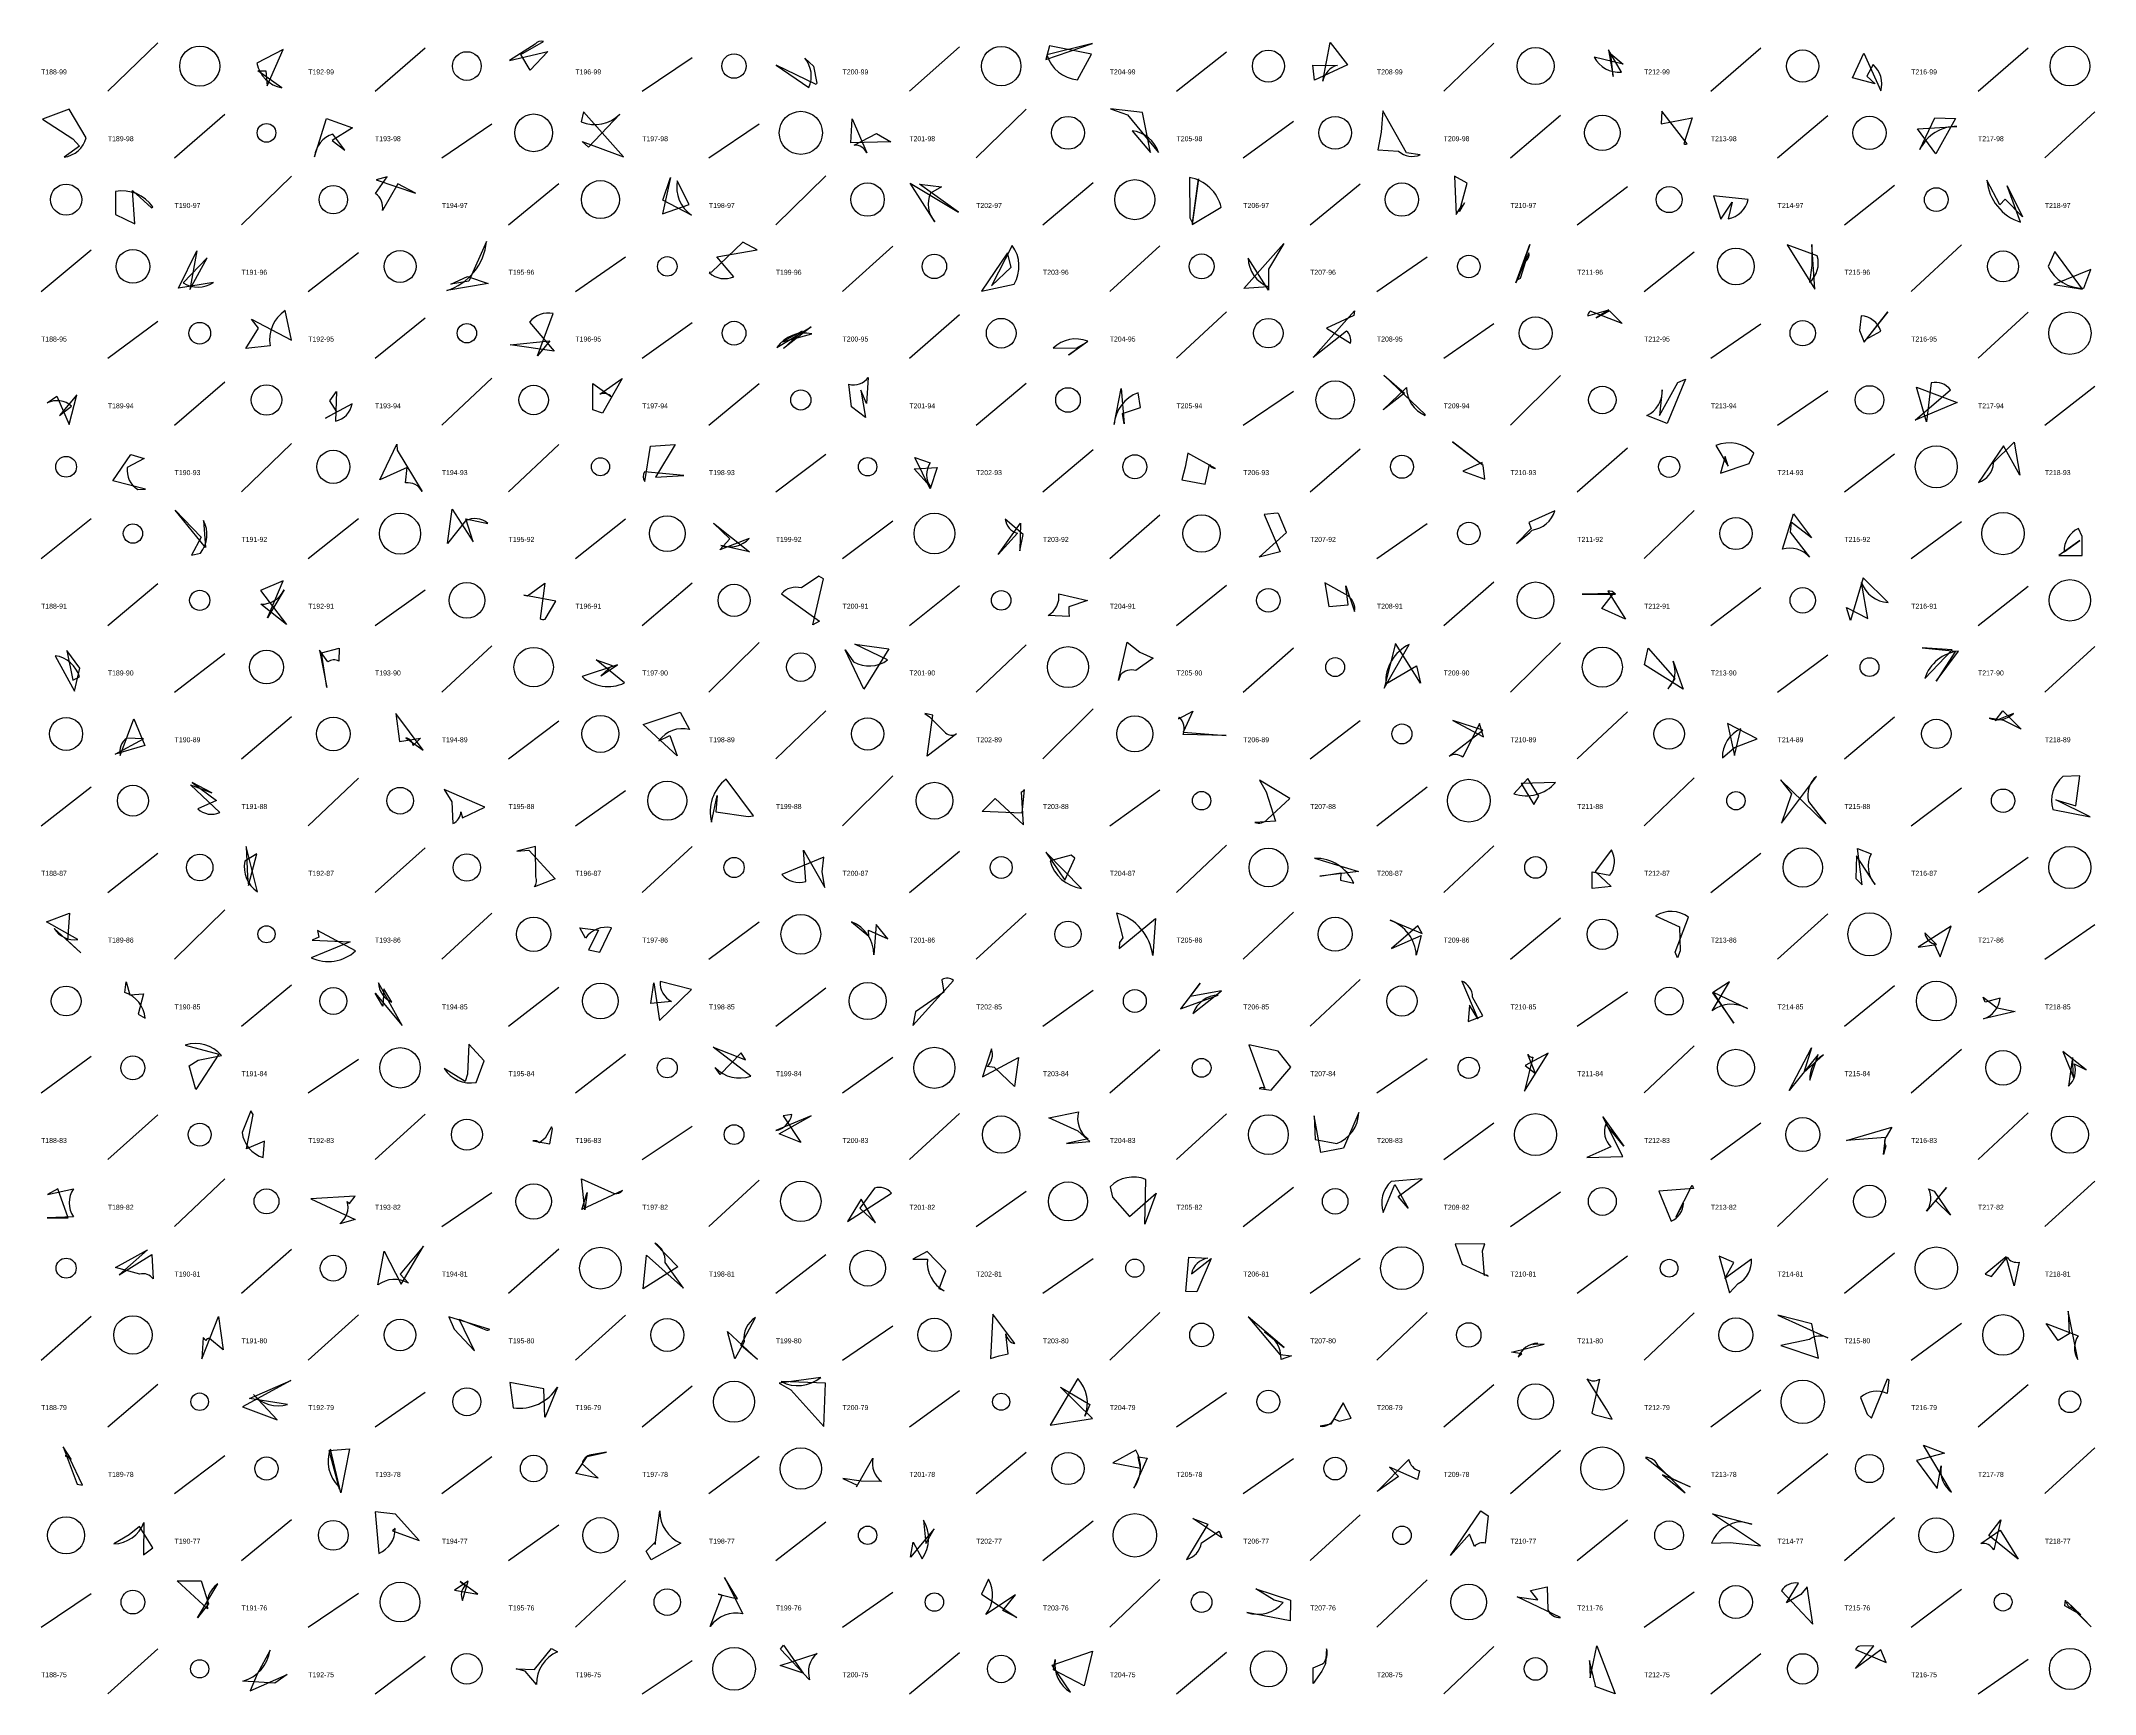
# Model space of a CAD drawing. Header units: millimetres. Extents: x -1 to 9990, y 0 to 15990.
# Drawn here: x 7520 to 8750, y 3000 to 3990 of the extents above; entities that cross this region are included whole.
import ezdxf

# ---------------------------------------------------------------- set-up
doc = ezdxf.new("R2010")
doc.units = ezdxf.units.MM
doc.layers.add('TEXT', color=3, linetype='Continuous')
doc.layers.add('WALL', color=1, linetype='Continuous')

msp = doc.modelspace()

# ---------------------------------------------------------------- linework, layer by layer
for points in [[(7812.9, 3972.6), (7807.3, 3982), (7820.8, 3989.8, 0.3), (7815.8, 3988.2), (7800.5, 3978.3), (7823.4, 3983.8)], [(8121.7, 3979), (8149.7, 3988.5), (8122.3, 3981.7, 0.3), (8140.7, 3966.7), (8149, 3982.1), (8124, 3987.1)], [(8282.7, 3966.6), (8281.6, 3975.5), (8296.3, 3975.4, 0.3), (8287.7, 3965.9), (8292, 3989.1), (8302.4, 3975.7)], [(7655.4, 3963.2), (7664.9, 3984.9), (7649.2, 3976.7, 0.3), (7664.1, 3961.9), (7649.8, 3972.2), (7654.7, 3972.2)], [(7984.2, 3963.9), (7960.2, 3975.6), (7979.7, 3962.2, 0.3), (7977.3, 3979.8), (7982.5, 3975), (7984.5, 3964.7)], [(8460.1, 3982.3), (8467.5, 3976.1), (8450.1, 3980.3, 0.3), (8466.4, 3971.4), (8458.6, 3984.8), (8461.5, 3968.7)], [(8604.9, 3968), (8611.6, 3982.7), (8621.7, 3960.1, 0.3), (8617.1, 3975.9), (8613.4, 3969), (8618.4, 3964.3)], [(7539, 3931.5), (7543, 3927.1), (7533.8, 3920.4, 0.3), (7547, 3932.1), (7536.8, 3949.2), (7520.8, 3943.2)], [(8160.5, 3949.4), (8170.6, 3945.7), (8189.2, 3923.2, 0.3), (8173.4, 3936.2), (8184.4, 3923.3), (8179.7, 3947.2)], [(7694.3, 3930.4), (7701.9, 3924.6), (7694.7, 3934.2, 0.3), (7683.8, 3920.7), (7691, 3943.6), (7706.5, 3938.1)], [(7868.8, 3920.6), (7844.9, 3947.5), (7843.5, 3941.5, 0.3), (7866.7, 3946.2), (7847.9, 3926.5), (7844.1, 3929.9)], [(8004.9, 3929.1), (8005.7, 3943.4), (8014.5, 3923, 0.3), (8007, 3927.7), (8020.4, 3934.6), (8028.8, 3929.6)], [(8322.5, 3935.4), (8320.5, 3924.8), (8333, 3924.1, 0.3), (8345.9, 3921.9), (8337.8, 3923.1), (8323.6, 3948.2)], [(8490.2, 3940.3), (8508.7, 3943.9), (8503.8, 3928.4, 0.3), (8505.6, 3928.4), (8505.9, 3928.4), (8490.7, 3948)], [(8654.7, 3922.4), (8643.7, 3937.4), (8667.4, 3938.8, 0.3), (8645.2, 3925), (8654.1, 3944), (8666.5, 3943.5)], [(7574.7, 3900.4), (7586.1, 3890), (7587, 3890.6, 0.3), (7564.5, 3899.8), (7564.6, 3886.1), (7576.1, 3880.5)], [(7744.3, 3898.8), (7733.7, 3904.4), (7724.4, 3888.5, 0.3), (7720.3, 3898.6), (7727.2, 3908.7), (7720.6, 3906.9)], [(7892.2, 3886.5), (7908.1, 3892.1), (7901, 3906.3, 0.3), (7909.6, 3885.6), (7892.4, 3894.6), (7897, 3908.3)], [(8046.1, 3904.2), (8059.3, 3902.7), (8052.7, 3898.9, 0.3), (8055.3, 3881.8), (8040.5, 3904.8), (8069.4, 3887.4)], [(8213.2, 3907.5), (8209.4, 3880.2), (8226.8, 3890.4, 0.3), (8207.7, 3908.2), (8207.9, 3884), (8209.6, 3880.9)], [(8366.4, 3909.1), (8367.5, 3886.1), (8370.8, 3891.4, 0.3), (8372.5, 3893), (8369.4, 3887.9), (8374.1, 3904.9)], [(8696.3, 3895.3), (8693.1, 3891.8), (8685.3, 3906.6, 0.3), (8705.4, 3881.5), (8697.4, 3903.3), (8706.6, 3884.6)], [(8525.9, 3883.3), (8532.7, 3893.5), (8530.3, 3883.5, 0.3), (8542.4, 3895), (8525.2, 3896.8), (8521.5, 3897.3)], [(7609.1, 3841.2), (7619.5, 3860.2), (7605.1, 3845.2, 0.3), (7623.2, 3845.4), (7602.3, 3842), (7613.2, 3864.4)], [(7775.4, 3848.9), (7787.8, 3844.7), (7762.9, 3840.5, 0.3), (7786.8, 3869.9), (7776.1, 3846.2), (7765.3, 3844.3)], [(7940.3, 3869.5), (7921.6, 3851.5), (7920.2, 3851.3, 0.3), (7934.8, 3848.8), (7924.6, 3860.7), (7948.8, 3865)], [(8098.8, 3863.1), (8083.1, 3840.1), (8102.7, 3844.3, 0.3), (8101.6, 3867.6), (8089.1, 3843.4), (8101, 3854.6)], [(8255.1, 3853.3), (8255, 3840.8), (8242.8, 3860, 0.3), (8255.1, 3842.8), (8240.4, 3841.7), (8264.2, 3868.7)], [(8404.3, 3847.1), (8405.9, 3847.9), (8409.2, 3858.1, 0.3), (8411, 3863.1), (8403.2, 3845.2), (8411.6, 3868.1)], [(8580.4, 3868.2), (8580.5, 3855.6), (8579, 3845.5, 0.3), (8583.7, 3861.3), (8565.7, 3868), (8582.2, 3841.3)], [(8742.6, 3841.4), (8725.9, 3864), (8722, 3855, 0.3), (8743.3, 3842), (8747.5, 3853.1), (8725.4, 3844.2)], [(7646, 3823.5), (7669.9, 3810.8), (7666.2, 3828.5, 0.3), (7657.1, 3807.5), (7642.6, 3805.8), (7650.2, 3818.1)], [(7824.6, 3810.4), (7817.3, 3801.5), (7826.7, 3826.7, 0.3), (7812.6, 3821.6), (7827.3, 3804.2), (7801, 3808.1)], [(8306.2, 3825.7), (8289.8, 3818.1), (8304.1, 3809.1, 0.3), (8301.8, 3816.3), (8281.8, 3800.4), (8306.5, 3828.3)], [(8459.2, 3828.4), (8466.8, 3820.8), (8447.8, 3828.1, 0.3), (8446.3, 3825.4), (8458.9, 3828.9), (8451.3, 3824.3)], [(8626, 3827.7), (8613, 3811.5), (8621.7, 3816.3, 0.3), (8610.1, 3825.5), (8609.1, 3816.6), (8611.8, 3809.7)], [(7975.7, 3816.3), (7964, 3809.9), (7981.5, 3814.7, 0.3), (7960.7, 3806.4), (7981.2, 3818.9), (7964.7, 3805.9)], [(8135.3, 3801.9), (8135.4, 3802.1), (8146.8, 3810.2, 0.3), (8126.2, 3806), (8140.3, 3806.3), (8146.9, 3810)], [(8013.7, 3764.5), (8005.3, 3770.9), (8003.8, 3784.4, 0.3), (8015.4, 3788.5), (8014.4, 3772.9), (8011, 3780.9)], [(8336.5, 3779.1), (8323.7, 3769.1), (8337.7, 3782.5, 0.3), (8348.9, 3765.8), (8348.8, 3766.3), (8324.1, 3789.9)], [(7541.4, 3778), (7531.1, 3765.7), (7538.3, 3771.3, 0.3), (7523.6, 3773.2), (7529.5, 3777.3), (7536.8, 3760.3)], [(7692.9, 3774.5), (7696.9, 3780), (7696.3, 3762.4, 0.3), (7706.3, 3772.6), (7690.3, 3764.1), (7697.2, 3767.9)], [(7850.5, 3769.1), (7850.4, 3784.9), (7861.7, 3776.8, 0.3), (7854.6, 3778.5), (7868.1, 3787.8), (7856.2, 3767.2)], [(8167.7, 3766.9), (8178.5, 3770.4), (8177, 3779.3, 0.3), (8162.7, 3760.3), (8166.9, 3781.9), (8168.6, 3760.8)], [(8504.8, 3787.5), (8493.9, 3760.9), (8481.7, 3765.7, 0.3), (8490.8, 3781.1), (8489.3, 3765.8), (8500.2, 3785.4)], [(8667.6, 3773.4), (8642.3, 3763), (8663.5, 3781, 0.3), (8652, 3785.3), (8649.1, 3762), (8643.2, 3782.6)], [(7573.7, 3742.4), (7581.8, 3739.9), (7571.6, 3734.6, 0.3), (7578, 3721.4), (7582.6, 3721.6), (7562.9, 3726.6)], [(7733.1, 3748.5), (7733.2, 3744.9), (7748.3, 3720.2, 0.3), (7738.3, 3725.4), (7739.3, 3734.6), (7722.9, 3727.2)], [(7888, 3728.7), (7904.9, 3729.7), (7881.4, 3732, 0.3), (7881.5, 3726.1), (7884.9, 3747.4), (7899.7, 3748.3)], [(8052.4, 3721.8), (8043.2, 3740.5), (8052.4, 3737.3, 0.3), (8052.6, 3722.9), (8042.9, 3733.7), (8056.7, 3734.5)], [(8203.2, 3727.2), (8217.1, 3724.5), (8219.8, 3736.3, 0.3), (8223.4, 3733.9), (8206.7, 3743.2), (8205.2, 3734.8)], [(8383.7, 3735.8), (8365.2, 3750), (8382.8, 3736.5, 0.3), (8383, 3737.5), (8371.4, 3732.4), (8384.7, 3727.5)], [(8525.8, 3731.2), (8543, 3736.9), (8545.8, 3743.2, 0.3), (8523, 3747.7), (8530.3, 3735.3), (8528.5, 3741.1)], [(8705, 3730), (8695.3, 3747.6), (8680.3, 3725.6, 0.3), (8689.3, 3737.1), (8688.4, 3736.7), (8701.7, 3749.8)], [(7615.9, 3692.8), (7610, 3682), (7615.4, 3683.3, 0.3), (7617.2, 3702.9), (7618.4, 3686.6), (7600.4, 3709.1)], [(7778.8, 3690.1), (7774.4, 3703.9), (7787.6, 3701.1, 0.3), (7774.1, 3702.6), (7763.4, 3689.1), (7766.2, 3709.7)], [(8106.2, 3684.7), (8108.2, 3694.5), (8097.4, 3703.6, 0.3), (8104.7, 3695.2), (8093.1, 3682.4), (8106.6, 3701.2)], [(8249.4, 3680.8), (8265.8, 3695.7), (8261.6, 3705.7, 0.3), (8260.3, 3707.2), (8252.4, 3706.4), (8262.1, 3684.1)], [(8403.6, 3689.1), (8411.5, 3695.7), (8412.9, 3697.1, 0.3), (8426.5, 3708.7), (8410.9, 3701.7), (8412.3, 3698.1)], [(8568.1, 3701.8), (8567.4, 3695.8), (8579, 3680.9, 0.3), (8562.8, 3685.6), (8569.5, 3706.8), (8580.3, 3692.5)], [(7922.6, 3701.2), (7944.2, 3684), (7927, 3687.9, 0.3), (7944.1, 3692.1), (7926.4, 3685.3), (7932.4, 3691.9)], [(8742.3, 3681.8), (8742.4, 3693.3), (8740.2, 3698.1, 0.3), (8731.5, 3684), (8740.9, 3690.9), (8728.3, 3681.8)], [(7651.4, 3660.8), (7666.9, 3640.6), (7651.6, 3652.7, 0.3), (7665.5, 3661.3), (7655.5, 3644.6), (7665, 3666.6)], [(7988.6, 3667.8), (7985.7, 3669.5), (7975.3, 3662.4, 0.3), (7963.4, 3658.8), (7986.1, 3642.6), (7982.2, 3640.3)], [(8302.7, 3652.4), (8301.4, 3663.7), (8306.6, 3648.3, 0.3), (8302.7, 3657.6), (8288.9, 3665.4), (8291.3, 3651.3)], [(8601.3, 3650.8), (8614.1, 3644.2), (8610.3, 3665.6, 0.3), (8626.1, 3653.7), (8611.2, 3668.5), (8603.7, 3643)], [(7811.3, 3657.7), (7821.7, 3665.2), (7818.9, 3644.1, 0.3), (7821.8, 3643.7), (7828.2, 3654.5), (7809.2, 3658)], [(8135.4, 3647.7), (8135.7, 3645.4), (8123.2, 3646, 0.3), (8129.5, 3658.9), (8146.6, 3654.9), (8135.4, 3651.1)], [(8461.6, 3659.1), (8443, 3658.6), (8462.9, 3658.6, 0.3), (8458.2, 3660.4), (8468.8, 3643.8), (8454.8, 3650.1)], [(8012.8, 3601.8), (8001.5, 3625.4), (8006.6, 3618.2, 0.3), (8027, 3619.3), (8007.3, 3628.8), (8027.8, 3625.9)], [(8178.1, 3623.9), (8186, 3620.3), (8175.6, 3612.9, 0.3), (8166.5, 3610.4), (8165.3, 3607), (8170.4, 3630)], [(8331.2, 3629.1), (8324.3, 3602.4), (8339.3, 3628.6, 0.3), (8325.3, 3604.9), (8343.7, 3615.7), (8346.1, 3605.3)], [(7535.5, 3624.9), (7539.1, 3607.1), (7543, 3609.1, 0.3), (7528.4, 3621.8), (7540.1, 3600.5), (7543.3, 3614.4)], [(7688, 3623.6), (7698.5, 3626.3), (7698.3, 3618.6, 0.3), (7691.8, 3618.1), (7686.7, 3625.2), (7691.1, 3602.7)], [(7855.3, 3609.7), (7865.2, 3616.3), (7844, 3609.4, 0.3), (7869.4, 3605.5), (7852.4, 3619.4), (7862, 3615.9)], [(8482.5, 3626.4), (8498.5, 3608.1), (8494.3, 3602, 0.3), (8497.4, 3618.5), (8503.4, 3601.7), (8480.3, 3616.3)], [(8666.5, 3624.5), (8655, 3606.6), (8668.3, 3624.5, 0.3), (8648.1, 3608.2), (8664.5, 3625.4), (8646.5, 3626.5)], [(7564.4, 3562.8), (7581.3, 3572.1), (7571.3, 3572.5, 0.3), (7567.3, 3562.1), (7575.6, 3584), (7582.1, 3568.1)], [(7734.6, 3570.4), (7747.2, 3572.4), (7742.9, 3568.1, 0.3), (7738.5, 3572.6), (7748.8, 3565.3), (7732.4, 3587.2)], [(7880.6, 3580.6), (7902.8, 3588), (7908.3, 3577.7, 0.3), (7890, 3570.9), (7896.6, 3574), (7901, 3561.8)], [(8049.3, 3587.2), (8052, 3585.2), (8061.7, 3575.6, 0.3), (8068.2, 3575), (8050.6, 3561.6), (8054, 3586.3)], [(8204, 3576), (8229.8, 3574.1), (8204, 3574.6, 0.3), (8201.6, 3585), (8201.2, 3584.1), (8209.8, 3588.7)], [(8383.8, 3573.2), (8381.4, 3581.2), (8371.4, 3561.1, 0.3), (8363.3, 3561.7), (8383.4, 3577.2), (8365.5, 3583)], [(8530, 3581.2), (8534.1, 3562), (8537.9, 3578.1, 0.3), (8526.9, 3560.7), (8534.2, 3566.9), (8547.8, 3572.1)], [(8705.9, 3577.9), (8695.4, 3583), (8686.6, 3584.5, 0.3), (8701.2, 3587.3), (8690.2, 3582.8), (8694.9, 3588.8)], [(7610.4, 3545.9), (7625.1, 3535.1), (7613.8, 3530.1, 0.3), (7627, 3527.9), (7609.5, 3544.5), (7622.2, 3539.8)], [(7943.5, 3525.6), (7946.7, 3525.9), (7930.2, 3547.9, 0.3), (7921.5, 3522.1), (7924.9, 3538.2), (7924, 3528.4)], [(8253.6, 3540.3), (8259.3, 3522.7), (8246.9, 3521.9, 0.3), (8254.4, 3523.9), (8267.8, 3536.4), (8249.6, 3547.3)], [(8416.9, 3537.7), (8410.3, 3548.2), (8401.9, 3539.1, 0.3), (8427, 3545.9), (8406.4, 3545.2), (8413.9, 3532.8)], [(8568.2, 3539.2), (8562.3, 3521.6), (8583.3, 3549.5, 0.3), (8578.5, 3534.6), (8588.9, 3521.2), (8561.6, 3547.5)], [(8738.6, 3532), (8741, 3549.9), (8730.8, 3549.5, 0.3), (8724.8, 3529.7), (8747.2, 3525.4), (8726.6, 3535.6)], [(7761.4, 3541.7), (7765.9, 3534.3), (7766.6, 3521.3, 0.3), (7771.4, 3528.4), (7772.3, 3524.8), (7785.8, 3531.1)], [(8091.4, 3536.4), (8108.4, 3520.6), (8107.2, 3540.4, 0.3), (8108.8, 3541.7), (8107.4, 3527.5), (8083.5, 3528.5)], [(7644.2, 3484.3), (7649.3, 3503.1), (7642, 3498.7, 0.3), (7649.6, 3480.5), (7642.8, 3507.6), (7643.6, 3489.6)], [(7812.2, 3505.4), (7827.8, 3488.2), (7815.5, 3483.5, 0.3), (7816.3, 3489.4), (7816, 3507.6), (7805, 3504.7)], [(8448.9, 3482.4), (8448.9, 3492.4), (8459.5, 3490.3, 0.3), (8460.4, 3505.5), (8450.8, 3492.5), (8460.3, 3483.7)], [(8610.6, 3484.6), (8607.9, 3506.3), (8616, 3503.2, 0.3), (8618.3, 3484.8), (8607.3, 3502), (8606.9, 3488.3)], [(7987.8, 3492.4), (7988.7, 3501.1), (7963.7, 3490.8, 0.3), (7977.9, 3486.6), (7976.5, 3505.4), (7989.4, 3483)], [(8139, 3500.5), (8136.8, 3502.4), (8124.3, 3499, 0.3), (8143, 3482.4), (8121.8, 3504.1), (8133.2, 3487.4)], [(8298.3, 3491.7), (8298.2, 3487.3), (8306.1, 3485.7, 0.3), (8282.7, 3500.5), (8309, 3492.5), (8285.8, 3489.7)], [(8500, 3440.8), (8498.6, 3444.2), (8506.6, 3465.3, 0.3), (8486.9, 3466.1), (8501.3, 3459.5), (8501.7, 3445)], [(7535.8, 3451.3), (7543.8, 3443.9), (7527.8, 3458.5, 0.3), (7542.1, 3451.9), (7523.3, 3462.5), (7537.1, 3467.6)], [(7682.3, 3451.4), (7705.1, 3450.4), (7681.7, 3440.9, 0.3), (7708.3, 3445), (7685.6, 3457.3), (7686.4, 3453.3)], [(7847.9, 3445.6), (7854.6, 3444.3), (7861.7, 3458.9, 0.3), (7846, 3452.6), (7842.6, 3458.8), (7853.9, 3457.5)], [(8027.1, 3452.2), (8020.1, 3460.9), (8018.8, 3442.7, 0.3), (8005.4, 3462.5), (8015.7, 3453.8), (8015.6, 3457.5)], [(8165.7, 3446.5), (8187.5, 3464.4), (8185.8, 3442.3, 0.3), (8164, 3467.7), (8167.9, 3452.8), (8165.8, 3450)], [(8328.8, 3446.4), (8346.5, 3454.3), (8343.6, 3442.5, 0.3), (8327.9, 3463.4), (8347.2, 3455.5), (8344.6, 3460.1)], [(8644.2, 3447.2), (8655.1, 3448.8), (8648.1, 3455.8, 0.3), (8653.7, 3449.3), (8657.3, 3441.4), (8664, 3459.8)], [(7581.4, 3419.4), (7578.2, 3407.1), (7582.3, 3404.7, 0.3), (7570.1, 3420.2), (7571, 3426.6), (7573.1, 3418.8)], [(7720.1, 3419.7), (7736.3, 3400.4), (7722.1, 3425.9, 0.3), (7730.1, 3414.4), (7725.3, 3422.4), (7724.7, 3411.9)], [(7890.4, 3403.4), (7909.6, 3422), (7890.7, 3426.7, 0.3), (7897.5, 3414.8), (7885.1, 3413.5), (7886.9, 3425.9)], [(8043.6, 3408.5), (8042, 3400.3), (8066.5, 3427.3, 0.3), (8059.6, 3427.9), (8059.5, 3427.8), (8060.6, 3420.3)], [(8214.1, 3425.8), (8202.4, 3410.3), (8225, 3418.6, 0.3), (8209.8, 3407.6), (8227, 3421.1), (8208.1, 3417.7)], [(8374.7, 3402.7), (8383.5, 3406.2), (8377.3, 3417.4, 0.3), (8370.8, 3426.9), (8380.4, 3404.4), (8375.5, 3412.5)], [(8533.8, 3401.8), (8521.4, 3420.4), (8542, 3410.5, 0.3), (8520.7, 3409.2), (8531.1, 3426.6), (8520.9, 3420)], [(8691.5, 3410.9), (8702.3, 3408.8), (8683.3, 3404.3, 0.3), (8693.2, 3416.8), (8684.3, 3414.4), (8683, 3417.3)], [(7608.6, 3376.1), (7614.1, 3379.5), (7628, 3382.4, 0.3), (7606.3, 3388.6), (7626.5, 3383.2), (7612.7, 3362.1)], [(7775.3, 3371.2), (7773.9, 3366.9), (7761.4, 3374.5, 0.3), (7780.5, 3366.2), (7785.3, 3379.2), (7776.2, 3389.1)], [(7939.2, 3383.9), (7926.6, 3371.1), (7923.6, 3375.2, 0.3), (7945.1, 3370.1), (7922.5, 3387.4), (7941.9, 3379.8)], [(8102.9, 3363.8), (8090.9, 3375.1), (8086.5, 3375.7, 0.3), (8089.2, 3386.3), (8083.7, 3369.7), (8105.4, 3381.2)], [(8260.8, 3384.9), (8243.3, 3388.8), (8252.9, 3362.6, 0.3), (8249.4, 3362.6), (8256.6, 3361.6), (8268.5, 3375.4)], [(8408.7, 3376.4), (8415, 3371.6), (8410.4, 3382.9, 0.3), (8413.3, 3381.4), (8408.4, 3361.1), (8422.6, 3383.7)], [(8580.2, 3386.9), (8575.7, 3372.3), (8587.5, 3382.7, 0.3), (8579.3, 3367.6), (8584.2, 3383), (8566.9, 3361.5)], [(8737.2, 3369.2), (8736.6, 3381.1), (8734.2, 3364, 0.3), (8737.6, 3377.3), (8744.7, 3373.8), (8730.8, 3384.8)], [(7647.1, 3347.1), (7645.6, 3349.2), (7640.4, 3336.3, 0.3), (7653.1, 3321.2), (7653.8, 3331), (7643.1, 3326.5)], [(7962, 3335.5), (7981.1, 3346.3), (7960.1, 3337.4, 0.3), (7969.6, 3347.1), (7964.4, 3346.3), (7975, 3330.3)], [(8141.1, 3337), (8123.6, 3345), (8141.2, 3348.6, 0.3), (8147, 3332.4), (8134.1, 3329.7), (8148, 3330.8)], [(8282.4, 3346.2), (8283, 3332), (8295.9, 3329.6, 0.3), (8309.2, 3348.3), (8299.9, 3326.8), (8286.4, 3324.2)], [(8455.2, 3345.6), (8467.9, 3328.1), (8457, 3341.3, 0.3), (8460.1, 3327.7), (8445.8, 3321.2), (8467.2, 3321.9)], [(7825.7, 3339.6), (7821.9, 3332.9), (7818.4, 3330, 0.3), (7814.5, 3331.2), (7824.7, 3329.4), (7826.2, 3338.4)], [(8601.3, 3331.5), (8628.3, 3339.4), (8625, 3333.7, 0.3), (8624.7, 3328.2), (8623.3, 3323), (8624.5, 3333.3)], [(8187.9, 3300), (8181.1, 3281.4), (8181.6, 3308.2, 0.3), (8160.2, 3303.8), (8161.7, 3297.6), (8171.8, 3285.9)], [(7530.1, 3302.6), (7523.8, 3299.2), (7539.4, 3302.6, 0.3), (7539.4, 3285.7), (7523.7, 3285.2), (7536.2, 3285.1)], [(7681.5, 3296.6), (7708.1, 3284.1), (7699, 3281.6, 0.3), (7703.4, 3295), (7704.7, 3293.8), (7708.1, 3298.1)], [(7845.6, 3289.9), (7843.6, 3308.5), (7863.3, 3299.8, 0.3), (7868.3, 3301.6), (7843.9, 3290.2), (7847, 3300.4)], [(8011.2, 3296.4), (8002.9, 3283), (8029.3, 3300, 0.3), (8019.1, 3302.9), (8010.4, 3290.9), (8019.7, 3282.1)], [(8332.7, 3297.9), (8347.1, 3308.6), (8328.6, 3306.9, 0.3), (8323.8, 3288.3), (8330.8, 3305.1), (8338.8, 3291)], [(8509.5, 3302.7), (8488.9, 3301.2), (8496.2, 3283.2, 0.3), (8503.6, 3293.9), (8499.1, 3285.6), (8508.8, 3304.8)], [(8654.7, 3295.3), (8661.2, 3303.4), (8649.1, 3289.1, 0.3), (8650.3, 3302.5), (8653.8, 3301.1), (8663.5, 3286.7)], [(7566.7, 3251), (7586.4, 3263.2), (7587.1, 3248.6, 0.3), (7579.1, 3251.5), (7564.5, 3255.5), (7583.7, 3265.9)], [(7749.1, 3268.2), (7735, 3251.5), (7740, 3246, 0.3), (7721.7, 3245), (7725.5, 3265.2), (7735.7, 3245.5)], [(7882.6, 3262.7), (7904.8, 3243), (7893.7, 3258.5, 0.3), (7887.6, 3269.9), (7901.4, 3255.8), (7880.5, 3242.6)], [(8050.6, 3264.9), (8042.1, 3260.3), (8050.8, 3260.3, 0.3), (8060.8, 3241.4), (8057.9, 3242.7), (8061.9, 3253.4)], [(8205.5, 3241.1), (8207.4, 3261.6), (8218.7, 3261, 0.3), (8208.9, 3251.7), (8220.7, 3260.7), (8212.2, 3240.8)], [(8366.8, 3269.3), (8371, 3257.4), (8386.7, 3250.3, 0.3), (8384.4, 3250.6), (8383.2, 3265.4), (8384.7, 3269.5)], [(8524.9, 3262.1), (8531.1, 3240.2), (8536.4, 3245.9, 0.3), (8544.3, 3260.3), (8528.3, 3248.9), (8533.8, 3258.4)], [(8684.2, 3251.4), (8688.1, 3250), (8697.5, 3261.5, 0.3), (8704.6, 3258.6), (8701.7, 3244.5), (8696.8, 3261.8)], [(7626.3, 3226), (7629, 3206.1), (7620.8, 3212.9, 0.3), (7618.7, 3211.7), (7617.1, 3213.5), (7616.2, 3200.7)], [(7779.6, 3205.5), (7770.3, 3224.5), (7786.4, 3218.1, 0.3), (7788.7, 3218.3), (7764.2, 3225.8), (7767.3, 3218.4)], [(7949.1, 3200.3), (7939.1, 3208.8), (7947.9, 3225.5, 0.3), (7941.1, 3210.9), (7935.4, 3200.8), (7931.1, 3217)], [(8093.7, 3202.4), (8099.1, 3203.7), (8097.7, 3215.6, 0.3), (8103.2, 3209.8), (8089.9, 3227.4), (8088.6, 3200.9)], [(8261.8, 3203.2), (8268.8, 3202.4), (8262.6, 3200.4, 0.3), (8252.6, 3216.8), (8264.4, 3207.4), (8242.9, 3225.9)], [(8580.4, 3221.7), (8560.1, 3226.9), (8590, 3213.2, 0.3), (8579, 3212.2), (8561.9, 3208.7), (8584.5, 3201.2)], [(8728, 3211.7), (8720.8, 3221.8), (8740, 3214.5, 0.3), (8739.7, 3200.4), (8734, 3229.3), (8734.5, 3215.6)], [(8420.1, 3209.5), (8413.4, 3209.3), (8416.4, 3210, 0.3), (8404.6, 3201.8), (8406.7, 3203.6), (8400.6, 3204.7)], [(7640.7, 3172), (7661.3, 3164.1), (7647.2, 3179.4, 0.3), (7667.6, 3173.3), (7644.9, 3176.9), (7669.6, 3187.8)], [(7821, 3182.8), (7800.7, 3186.5), (7802.7, 3171.4, 0.3), (7829.2, 3183.8), (7822.2, 3166.8), (7821.6, 3165.7)], [(7988.8, 3160.1), (7989.7, 3186.2), (7963.2, 3187.1, 0.3), (7986.9, 3189.5), (7962, 3186.2), (7969, 3182.2)], [(8130.5, 3183.7), (8148.1, 3173.4), (8145, 3166.3, 0.3), (8140.8, 3188.9), (8124.3, 3160.9), (8149.7, 3165)], [(8460.8, 3164.5), (8457.5, 3170.5), (8446, 3188.7, 0.3), (8453.3, 3188.5), (8448.7, 3168.2), (8450.7, 3167.1)], [(8625.8, 3188.8), (8626.5, 3188.2), (8625.5, 3180, 0.3), (8609.6, 3177.6), (8613.7, 3167.5), (8616.2, 3165.2)], [(8299.8, 3174.4), (8292.4, 3161.5), (8286, 3160.3, 0.3), (8294.5, 3164.8), (8297.3, 3163.4), (8304.6, 3165.2)], [(8643.1, 3139.9), (8655.6, 3123), (8658, 3136.6, 0.3), (8664.2, 3120.9), (8647.3, 3148.9), (8659.9, 3144.2)], [(7541.7, 3125.7), (7544.8, 3125.1), (7537, 3141.4, 0.3), (7534.4, 3142.6), (7538.1, 3140.6), (7533.2, 3148)], [(7704.7, 3146.8), (7699.5, 3120.4), (7693.3, 3146.5, 0.3), (7698.2, 3124.3), (7698.7, 3122.7), (7692.6, 3145.8)], [(7847, 3142.2), (7858.7, 3144.8), (7849.4, 3143.2, 0.3), (7844, 3137.9), (7853.7, 3129.3), (7840.3, 3132)], [(8008.8, 3125), (8008.3, 3124.1), (8018.2, 3141.2, 0.3), (8023.4, 3127.2), (8011.1, 3127.4), (8000.2, 3129)], [(8177, 3142.1), (8182.5, 3141.2), (8174.4, 3123.3, 0.3), (8175.6, 3145.9), (8161.9, 3138.4), (8178.5, 3135.2)], [(8333, 3130.2), (8320.1, 3121.3), (8339.1, 3140.5, 0.3), (8345.5, 3133.7), (8344.4, 3128.5), (8327.6, 3135.9)], [(8491.1, 3131.3), (8504.6, 3120.5), (8488.5, 3136.6, 0.3), (8480.8, 3141.6), (8496.8, 3129.1), (8507.6, 3124.1)], [(7579, 3100.2), (7572.7, 3095.3), (7563.6, 3089.8, 0.3), (7581.6, 3102.6), (7581.3, 3083.3), (7586.9, 3087.5)], [(7732.2, 3107.6), (7720.1, 3109), (7722.3, 3084.1, 0.3), (7732.1, 3099.1), (7730.4, 3097.7), (7746.5, 3091.9)], [(7887.7, 3090.8), (7887.8, 3089.4), (7890.5, 3109.6, 0.3), (7903.1, 3090.2), (7885.4, 3080.4), (7882.4, 3085.6)], [(8040.6, 3081.9), (8042.3, 3090.8), (8047.7, 3081, 0.3), (8048.4, 3104), (8049.8, 3090), (8054.8, 3098.9)], [(8209.8, 3105.1), (8218.8, 3101.7), (8205.9, 3080.5, 0.3), (8214.9, 3090.4), (8225.5, 3097.5), (8227.1, 3093.5)], [(8382.2, 3109.7), (8386.7, 3106.7), (8384.8, 3090.2, 0.3), (8378.5, 3088.4), (8375.4, 3095.7), (8364.1, 3082.9)], [(8521, 3107.9), (8544.6, 3101.6), (8538.6, 3103.1, 0.3), (8520.4, 3090.3), (8531.6, 3090.6), (8549.7, 3088.7)], [(8686.4, 3094.9), (8693.7, 3104.2), (8689.4, 3086.4, 0.3), (8681.7, 3090.1), (8693.3, 3098.1), (8704, 3080.8)], [(7620.3, 3053.9), (7613.6, 3045.6), (7625.8, 3065.9, 0.3), (7619.7, 3050.9), (7601.6, 3067.7), (7615.8, 3067.7)], [(7781.6, 3059.8), (7771, 3067.4), (7773.9, 3065, 0.3), (7772.4, 3055.9), (7775.8, 3067.5), (7767.5, 3062.1)], [(7937.1, 3056.9), (7929.2, 3069.7), (7940.3, 3048, 0.3), (7920.8, 3040.4), (7927.8, 3059.1), (7925.5, 3059.7)], [(8096, 3050), (8103.5, 3059.3), (8085.7, 3047.5, 0.3), (8087.4, 3068.8), (8083.1, 3059.7), (8104.3, 3045.7)], [(8268.2, 3056.1), (8268.1, 3043.7), (8242.1, 3048.7, 0.3), (8263.8, 3054.7), (8258.5, 3056.2), (8247.4, 3063)], [(8412, 3061.9), (8421.9, 3064.2), (8422.3, 3050.4, 0.3), (8429.9, 3045.8), (8404, 3058.2), (8416.4, 3056.3)], [(8573.8, 3059.5), (8565.3, 3054.6), (8572.5, 3066.4, 0.3), (8562.2, 3061.7), (8581, 3041.8), (8577.6, 3064.1)], [(8741.5, 3047.4), (8731.9, 3052.7), (8732.4, 3056.2, 0.3), (8736.8, 3051.2), (8747.8, 3040.1), (8733.4, 3055.1)], [(7667.3, 3011.7), (7659.9, 3006.4), (7640.8, 3007.7, 0.3), (7657.1, 3026.2), (7649.4, 3011.8), (7645.2, 3001.8)], [(7815.4, 3014.6), (7825.7, 3027.3), (7829.3, 3025.3, 0.3), (7816.7, 3005.6), (7809.9, 3013.7), (7804.6, 3015)], [(7976.4, 3012.4), (7962.6, 3017.1), (7984.7, 3024.3, 0.3), (7980.2, 3008.5), (7962.9, 3026.8), (7964.7, 3029.2)], [(8281.8, 3006.2), (8281.8, 3015.7), (8287.5, 3018, 0.3), (8289.8, 3027.1), (8289.3, 3018), (8287.1, 3013.7)], [(8451.7, 3028.9), (8462.6, 3000), (8450.8, 3004.5, 0.3), (8451, 3005.1), (8447.4, 3020.1), (8447.7, 3009.6)], [(8606.7, 3015.2), (8617.6, 3028.9), (8609.3, 3028.6, 0.3), (8606.7, 3026.7), (8625, 3018.9), (8621.7, 3026.5)], [(8144.6, 3004.9), (8126.4, 3014.5), (8127.3, 3020.6, 0.3), (8136.5, 3001), (8125.6, 3017.3), (8149.6, 3025.7)]]:
    msp.add_lwpolyline(points, format="xyb", close=True)
for centre, radius in [((7615, 3975), 12), ((8095, 3975), 11.8), ((8415, 3975), 11.1), ((8735, 3975), 11.9), ((7775, 3975), 8.61), ((7935, 3975), 7.3), ((8255, 3975), 9.59), ((8575, 3975), 9.64), ((7655, 3935), 5.6), ((7815, 3935), 11.3), ((7975, 3935), 12.9), ((8135, 3935), 9.87), ((8295, 3935), 9.84), ((8455, 3935), 10.6), ((8615, 3935), 9.98), ((7535, 3895), 9.34), ((7695, 3895), 8.52), ((7855, 3895), 11.4), ((8015, 3895), 10), ((8175, 3895), 12), ((8335, 3895), 9.99), ((8495, 3895), 7.78), ((8655, 3895), 7.12), ((7575, 3855), 10.1), ((7735, 3855), 9.55), ((8055, 3855), 7.31), ((8215, 3855), 7.46), ((8535, 3855), 11), ((8695, 3855), 9.28), ((7895, 3855), 5.85), ((8375, 3855), 6.77), ((8735, 3815), 12.7), ((7615, 3815), 6.5), ((7775, 3815), 5.82), ((7935, 3815), 7.11), ((8095, 3815), 8.89), ((8255, 3815), 8.83), ((8415, 3815), 9.86), ((8575, 3815), 7.6), ((7655, 3775), 9.12), ((7815, 3775), 8.81), ((7975, 3775), 6.02), ((8135, 3775), 7.37), ((8295, 3775), 11.5), ((8455, 3775), 8.22), ((8615, 3775), 8.56), ((7535, 3735), 6.23), ((7695, 3735), 9.93), ((7855, 3735), 5.43), ((8015, 3735), 5.5), ((8175, 3735), 7.2), ((8335, 3735), 6.87), ((8495, 3735), 6.34), ((8655, 3735), 12.6), ((7735, 3695), 12.3), ((7895, 3695), 10.7), ((8055, 3695), 12.2), ((8215, 3695), 11.2), ((8535, 3695), 9.64), ((8695, 3695), 12.7), ((7575, 3695), 5.78), ((8375, 3695), 6.77), ((7775, 3655), 10.7), ((8415, 3655), 11), ((8735, 3655), 12.4), ((7615, 3655), 6.04), ((7935, 3655), 9.6), ((8095, 3655), 5.85), ((8255, 3655), 7.07), ((8575, 3655), 7.59), ((7655, 3615), 10.1), ((7815, 3615), 11.8), ((7975, 3615), 8.53), ((8135, 3615), 12.3), ((8295, 3615), 5.67), ((8455, 3615), 12), ((8615, 3615), 5.63), ((7535, 3575), 9.9), ((7695, 3575), 10.1), ((7855, 3575), 11.1), ((8015, 3575), 9.65), ((8175, 3575), 10.8), ((8335, 3575), 5.99), ((8495, 3575), 9.16), ((8655, 3575), 8.81), ((7575, 3535), 9.28), ((7735, 3535), 7.98), ((7895, 3535), 11.7), ((8055, 3535), 11), ((8375, 3535), 12.8), ((8215, 3535), 5.53), ((8535, 3535), 5.49), ((8695, 3535), 7), ((8255, 3495), 11.6), ((8575, 3495), 11.8), ((8735, 3495), 12.6), ((7615, 3495), 7.96), ((7775, 3495), 8.21), ((7935, 3495), 6.04), ((8095, 3495), 6.59), ((8415, 3495), 6.49), ((7655, 3455), 5.14), ((7815, 3455), 10.3), ((7975, 3455), 11.9), ((8135, 3455), 7.86), ((8295, 3455), 10.2), ((8455, 3455), 9.11), ((8615, 3455), 12.9), ((7535, 3415), 8.94), ((7695, 3415), 8.07), ((7855, 3415), 10.7), ((8015, 3415), 11.1), ((8175, 3415), 6.86), ((8335, 3415), 9.09), ((8495, 3415), 8.34), ((8655, 3415), 11.9), ((7735, 3375), 12.1), ((8055, 3375), 12.3), ((8535, 3375), 11.1), ((8695, 3375), 10.4), ((7575, 3375), 7.18), ((7895, 3375), 5.98), ((8215, 3375), 5.64), ((8375, 3375), 6.37), ((8095, 3335), 11.2), ((8255, 3335), 11.9), ((8415, 3335), 12.6), ((8735, 3335), 11.1), ((7615, 3335), 6.86), ((7775, 3335), 9.26), ((7935, 3335), 5.93), ((8575, 3335), 10.2), ((7655, 3295), 7.45), ((7815, 3295), 10.6), ((7975, 3295), 12.1), ((8135, 3295), 11.7), ((8295, 3295), 7.65), ((8455, 3295), 8.36), ((8615, 3295), 9.64), ((7535, 3255), 6), ((7695, 3255), 7.76), ((7855, 3255), 12.5), ((8015, 3255), 10.7), ((8175, 3255), 5.46), ((8335, 3255), 12.8), ((8495, 3255), 5.31), ((8655, 3255), 12.7), ((7575, 3215), 11.5), ((7735, 3215), 9.45), ((7895, 3215), 9.87), ((8055, 3215), 10), ((8535, 3215), 10.2), ((8695, 3215), 12.2), ((8215, 3215), 7.12), ((8375, 3215), 7.33), ((7935, 3175), 12.3), ((8415, 3175), 10.7), ((8575, 3175), 13), ((7615, 3175), 5.24), ((7775, 3175), 8.39), ((8095, 3175), 5.13), ((8255, 3175), 6.84), ((8735, 3175), 6.51), ((7655, 3135), 6.93), ((7815, 3135), 7.96), ((7975, 3135), 12.4), ((8135, 3135), 9.65), ((8295, 3135), 6.82), ((8455, 3135), 12.9), ((8615, 3135), 8.45), ((7535, 3095), 11.1), ((7695, 3095), 8.93), ((7855, 3095), 10.6), ((8015, 3095), 5.5), ((8175, 3095), 13), ((8335, 3095), 5.54), ((8495, 3095), 8.65), ((8655, 3095), 10.4), ((7735, 3055), 11.9), ((7895, 3055), 7.93), ((8375, 3055), 10.7), ((8535, 3055), 9.87), ((7575, 3055), 7.09), ((8055, 3055), 5.52), ((8215, 3055), 6.19), ((8695, 3055), 5.34), ((7935, 3015), 12.8), ((8735, 3015), 12.3), ((7615, 3015), 5.46), ((7775, 3015), 9.12), ((8095, 3015), 8.26), ((8255, 3015), 10.8), ((8415, 3015), 6.82), ((8575, 3015), 9.1)]:
    msp.add_circle(centre, radius)
at = {"layer": 'WALL'}
for p, q in [((7560, 3960), (7590, 3989)), ((7720, 3960), (7750, 3986)), ((8040, 3960), (8070, 3986.6)), ((8360, 3960), (8390, 3988.7)), ((8520, 3960), (8550, 3986)), ((8680, 3960), (8710, 3985.9)), ((7880, 3960), (7910, 3980.1)), ((8200, 3960), (8230, 3983.5)), ((8080, 3920), (8110, 3949.2)), ((7600, 3920), (7630, 3946.2)), ((7760, 3920), (7790, 3940.4)), ((7920, 3920), (7950, 3940.4)), ((8240, 3920), (8270, 3941.9)), ((8400, 3920), (8430, 3945.6)), ((8560, 3920), (8590, 3945.4)), ((8720, 3920), (8750, 3947.5)), ((7640, 3880), (7670, 3909.1)), ((7800, 3880), (7830, 3904.6)), ((7960, 3880), (7990, 3909.2)), ((8120, 3880), (8150, 3905.3)), ((8280, 3880), (8310, 3904.5)), ((8440, 3880), (8470, 3902.9)), ((8600, 3880), (8630, 3903.7)), ((7520, 3840), (7550, 3865)), ((7680, 3840), (7710, 3863.3)), ((8000, 3840), (8030, 3867.1)), ((8160, 3840), (8190, 3867.4)), ((8480, 3840), (8510, 3863.8)), ((8640, 3840), (8670, 3867.9)), ((7840, 3840), (7870, 3860.8)), ((8320, 3840), (8350, 3860.8)), ((8040, 3800), (8070, 3826.3)), ((8200, 3800), (8230, 3827.7)), ((8680, 3800), (8710, 3827.6)), ((7560, 3800), (7590, 3822.2)), ((7720, 3800), (7750, 3824.3)), ((7880, 3800), (7910, 3821.5)), ((8360, 3800), (8390, 3820.8)), ((8520, 3800), (8550, 3820.6)), ((8400, 3760), (8430, 3789.6)), ((7600, 3760), (7630, 3785.9)), ((7760, 3760), (7790, 3788.1)), ((7920, 3760), (7950, 3784.9)), ((8080, 3760), (8110, 3785)), ((8240, 3760), (8270, 3780.3)), ((8560, 3760), (8590, 3780.4)), ((8720, 3760), (8750, 3783.3)), ((7640, 3720), (7670, 3749)), ((7800, 3720), (7830, 3748.3)), ((7960, 3720), (7990, 3742.5)), ((8120, 3720), (8150, 3745.4)), ((8280, 3720), (8310, 3745.7)), ((8440, 3720), (8470, 3746.3)), ((8600, 3720), (8630, 3742.8)), ((7520, 3680), (7550, 3704.1)), ((7680, 3680), (7710, 3704)), ((7840, 3680), (7870, 3703.9)), ((8000, 3680), (8030, 3702.7)), ((8160, 3680), (8190, 3706.3)), ((8480, 3680), (8510, 3708.9)), ((8320, 3680), (8350, 3701.1)), ((8640, 3680), (8670, 3702.2)), ((8360, 3640), (8390, 3666.1)), ((7560, 3640), (7590, 3665.1)), ((7720, 3640), (7750, 3661.2)), ((7880, 3640), (7910, 3665.4)), ((8040, 3640), (8070, 3663.8)), ((8200, 3640), (8230, 3664)), ((8520, 3640), (8550, 3662.6)), ((8680, 3640), (8710, 3663.5)), ((7920, 3600), (7950, 3629.8)), ((8400, 3600), (8430, 3629.5)), ((7600, 3600), (7630, 3623.1)), ((7760, 3600), (7790, 3627.8)), ((8080, 3600), (8110, 3628.4)), ((8240, 3600), (8270, 3626.6)), ((8560, 3600), (8590, 3622.3)), ((8720, 3600), (8750, 3627.4)), ((7640, 3560), (7670, 3585.5)), ((7800, 3560), (7830, 3582.9)), ((7960, 3560), (7990, 3588.9)), ((8120, 3560), (8150, 3590)), ((8280, 3560), (8310, 3583)), ((8440, 3560), (8470, 3588.2)), ((8600, 3560), (8630, 3585.3)), ((7520, 3520), (7550, 3543.3)), ((7680, 3520), (7710, 3548.4)), ((8000, 3520), (8030, 3549.8)), ((8320, 3520), (8350, 3543.2)), ((8480, 3520), (8510, 3548.7)), ((8640, 3520), (8670, 3542.7)), ((7840, 3520), (7870, 3541.1)), ((8160, 3520), (8190, 3541.5)), ((7720, 3480), (7750, 3506.8)), ((7880, 3480), (7910, 3507.5)), ((8200, 3480), (8230, 3508.3)), ((8360, 3480), (8390, 3508)), ((7560, 3480), (7590, 3503.6)), ((8040, 3480), (8070, 3504.7)), ((8520, 3480), (8550, 3503.6)), ((8680, 3480), (8710, 3501.1)), ((7600, 3440), (7630, 3469.6)), ((7760, 3440), (7790, 3467.6)), ((7920, 3440), (7950, 3462.4)), ((8080, 3440), (8110, 3467.4)), ((8240, 3440), (8270, 3468.2)), ((8400, 3440), (8430, 3464.8)), ((8560, 3440), (8590, 3467.3)), ((8720, 3440), (8750, 3460.9)), ((7640, 3400), (7670, 3424.8)), ((7800, 3400), (7830, 3423.3)), ((7960, 3400), (7990, 3422.9)), ((8120, 3400), (8150, 3421.6)), ((8280, 3400), (8310, 3428)), ((8440, 3400), (8470, 3420.6)), ((8600, 3400), (8630, 3424.3)), ((7840, 3360), (7870, 3383.2)), ((8160, 3360), (8190, 3385.9)), ((8480, 3360), (8510, 3388.2)), ((8640, 3360), (8670, 3386.1)), ((7520, 3360), (7550, 3381.9)), ((7680, 3360), (7710, 3380.2)), ((8000, 3360), (8030, 3381.4)), ((8320, 3360), (8350, 3380.5)), ((7560, 3320), (7590, 3346.9)), ((7720, 3320), (7750, 3347.2)), ((8040, 3320), (8070, 3347.6)), ((8200, 3320), (8230, 3347.5)), ((8680, 3320), (8710, 3348)), ((7880, 3320), (7910, 3340.1)), ((8360, 3320), (8390, 3342.1)), ((8520, 3320), (8550, 3342.1)), ((8560, 3280), (8590, 3308.8)), ((7600, 3280), (7630, 3308.6)), ((7760, 3280), (7790, 3300.3)), ((7920, 3280), (7950, 3307.7)), ((8080, 3280), (8110, 3301.2)), ((8240, 3280), (8270, 3303.6)), ((8400, 3280), (8430, 3300.7)), ((8720, 3280), (8750, 3307.1)), ((7640, 3240), (7670, 3266.4)), ((7800, 3240), (7830, 3266.6)), ((7960, 3240), (7990, 3263.1)), ((8120, 3240), (8150, 3260.7)), ((8280, 3240), (8310, 3260.9)), ((8440, 3240), (8470, 3262.4)), ((8600, 3240), (8630, 3264.2)), ((7520, 3200), (7550, 3226.3)), ((7680, 3200), (7710, 3227.1)), ((7840, 3200), (7870, 3226.8)), ((8160, 3200), (8190, 3228.5)), ((8320, 3200), (8350, 3228.5)), ((8480, 3200), (8510, 3228.3)), ((8000, 3200), (8030, 3220.5)), ((8640, 3200), (8670, 3222)), ((7560, 3160), (7590, 3185.5)), ((7720, 3160), (7750, 3180.8)), ((7880, 3160), (7910, 3184.5)), ((8040, 3160), (8070, 3181.8)), ((8200, 3160), (8230, 3180.6)), ((8360, 3160), (8390, 3185.3)), ((8520, 3160), (8550, 3182.2)), ((8680, 3160), (8710, 3185.3)), ((7600, 3120), (7630, 3142.8)), ((7760, 3120), (7790, 3142.3)), ((7920, 3120), (7950, 3142.5)), ((8080, 3120), (8110, 3144.9)), ((8240, 3120), (8270, 3141.1)), ((8400, 3120), (8430, 3145.9)), ((8560, 3120), (8590, 3144)), ((8720, 3120), (8750, 3147.3)), ((7640, 3080), (7670, 3104.4)), ((7800, 3080), (7830, 3101.3)), ((7960, 3080), (7990, 3103.1)), ((8120, 3080), (8150, 3103.7)), ((8280, 3080), (8310, 3107.2)), ((8440, 3080), (8470, 3104.2)), ((8600, 3080), (8630, 3105.6)), ((7840, 3040), (7870, 3067.9)), ((8160, 3040), (8190, 3068.5)), ((8320, 3040), (8350, 3068.4)), ((8640, 3040), (8670, 3062.7)), ((7520, 3040), (7550, 3060.2)), ((7680, 3040), (7710, 3060.3)), ((8000, 3040), (8030, 3060.9)), ((8480, 3040), (8510, 3061.2)), ((7560, 3000), (7590, 3027)), ((8360, 3000), (8390, 3028.4)), ((7720, 3000), (7750, 3022.7)), ((7880, 3000), (7910, 3020.1)), ((8040, 3000), (8070, 3024.8)), ((8200, 3000), (8230, 3025)), ((8520, 3000), (8550, 3024.2)), ((8680, 3000), (8710, 3020.8))]:
    msp.add_line(p, q, dxfattribs=at)

# ---------------------------------------------------------------- texts
at = {"layer": 'TEXT'}
for s, p in [('T188-99', (7520, 3970)), ('T192-99', (7680, 3970)), ('T196-99', (7840, 3970)), ('T200-99', (8000, 3970)), ('T204-99', (8160, 3970)), ('T208-99', (8320, 3970)), ('T212-99', (8480, 3970)), ('T216-99', (8640, 3970)), ('T189-98', (7560, 3930)), ('T193-98', (7720, 3930)), ('T197-98', (7880, 3930)), ('T201-98', (8040, 3930)), ('T205-98', (8200, 3930)), ('T209-98', (8360, 3930)), ('T213-98', (8520, 3930)), ('T217-98', (8680, 3930)), ('T190-97', (7600, 3890)), ('T194-97', (7760, 3890)), ('T198-97', (7920, 3890)), ('T202-97', (8080, 3890)), ('T206-97', (8240, 3890)), ('T210-97', (8400, 3890)), ('T214-97', (8560, 3890)), ('T218-97', (8720, 3890)), ('T191-96', (7640, 3850)), ('T195-96', (7800, 3850)), ('T199-96', (7960, 3850)), ('T203-96', (8120, 3850)), ('T207-96', (8280, 3850)), ('T211-96', (8440, 3850)), ('T215-96', (8600, 3850)), ('T188-95', (7520, 3810)), ('T192-95', (7680, 3810)), ('T196-95', (7840, 3810)), ('T200-95', (8000, 3810)), ('T204-95', (8160, 3810)), ('T208-95', (8320, 3810)), ('T212-95', (8480, 3810)), ('T216-95', (8640, 3810)), ('T189-94', (7560, 3770)), ('T193-94', (7720, 3770)), ('T197-94', (7880, 3770)), ('T201-94', (8040, 3770)), ('T205-94', (8200, 3770)), ('T209-94', (8360, 3770)), ('T213-94', (8520, 3770)), ('T217-94', (8680, 3770)), ('T190-93', (7600, 3730)), ('T194-93', (7760, 3730)), ('T198-93', (7920, 3730)), ('T202-93', (8080, 3730)), ('T206-93', (8240, 3730)), ('T210-93', (8400, 3730)), ('T214-93', (8560, 3730)), ('T218-93', (8720, 3730)), ('T191-92', (7640, 3690)), ('T195-92', (7800, 3690)), ('T199-92', (7960, 3690)), ('T203-92', (8120, 3690)), ('T207-92', (8280, 3690)), ('T211-92', (8440, 3690)), ('T215-92', (8600, 3690)), ('T188-91', (7520, 3650)), ('T192-91', (7680, 3650)), ('T196-91', (7840, 3650)), ('T200-91', (8000, 3650)), ('T204-91', (8160, 3650)), ('T208-91', (8320, 3650)), ('T212-91', (8480, 3650)), ('T216-91', (8640, 3650)), ('T189-90', (7560, 3610)), ('T193-90', (7720, 3610)), ('T197-90', (7880, 3610)), ('T201-90', (8040, 3610)), ('T205-90', (8200, 3610)), ('T209-90', (8360, 3610)), ('T213-90', (8520, 3610)), ('T217-90', (8680, 3610)), ('T190-89', (7600, 3570)), ('T194-89', (7760, 3570)), ('T198-89', (7920, 3570)), ('T202-89', (8080, 3570)), ('T206-89', (8240, 3570)), ('T210-89', (8400, 3570)), ('T214-89', (8560, 3570)), ('T218-89', (8720, 3570)), ('T191-88', (7640, 3530)), ('T195-88', (7800, 3530)), ('T199-88', (7960, 3530)), ('T203-88', (8120, 3530)), ('T207-88', (8280, 3530)), ('T211-88', (8440, 3530)), ('T215-88', (8600, 3530)), ('T188-87', (7520, 3490)), ('T192-87', (7680, 3490)), ('T196-87', (7840, 3490)), ('T200-87', (8000, 3490)), ('T204-87', (8160, 3490)), ('T208-87', (8320, 3490)), ('T212-87', (8480, 3490)), ('T216-87', (8640, 3490)), ('T189-86', (7560, 3450)), ('T193-86', (7720, 3450)), ('T197-86', (7880, 3450)), ('T201-86', (8040, 3450)), ('T205-86', (8200, 3450)), ('T209-86', (8360, 3450)), ('T213-86', (8520, 3450)), ('T217-86', (8680, 3450)), ('T190-85', (7600, 3410)), ('T194-85', (7760, 3410)), ('T198-85', (7920, 3410)), ('T202-85', (8080, 3410)), ('T206-85', (8240, 3410)), ('T210-85', (8400, 3410)), ('T214-85', (8560, 3410)), ('T218-85', (8720, 3410)), ('T191-84', (7640, 3370)), ('T195-84', (7800, 3370)), ('T199-84', (7960, 3370)), ('T203-84', (8120, 3370)), ('T207-84', (8280, 3370)), ('T211-84', (8440, 3370)), ('T215-84', (8600, 3370)), ('T188-83', (7520, 3330)), ('T192-83', (7680, 3330)), ('T196-83', (7840, 3330)), ('T200-83', (8000, 3330)), ('T204-83', (8160, 3330)), ('T208-83', (8320, 3330)), ('T212-83', (8480, 3330)), ('T216-83', (8640, 3330)), ('T189-82', (7560, 3290)), ('T193-82', (7720, 3290)), ('T197-82', (7880, 3290)), ('T201-82', (8040, 3290)), ('T205-82', (8200, 3290)), ('T209-82', (8360, 3290)), ('T213-82', (8520, 3290)), ('T217-82', (8680, 3290)), ('T190-81', (7600, 3250)), ('T194-81', (7760, 3250)), ('T198-81', (7920, 3250)), ('T202-81', (8080, 3250)), ('T206-81', (8240, 3250)), ('T210-81', (8400, 3250)), ('T214-81', (8560, 3250)), ('T218-81', (8720, 3250)), ('T191-80', (7640, 3210)), ('T195-80', (7800, 3210)), ('T199-80', (7960, 3210)), ('T203-80', (8120, 3210)), ('T207-80', (8280, 3210)), ('T211-80', (8440, 3210)), ('T215-80', (8600, 3210)), ('T188-79', (7520, 3170)), ('T192-79', (7680, 3170)), ('T196-79', (7840, 3170)), ('T200-79', (8000, 3170)), ('T204-79', (8160, 3170)), ('T208-79', (8320, 3170)), ('T212-79', (8480, 3170)), ('T216-79', (8640, 3170)), ('T189-78', (7560, 3130)), ('T193-78', (7720, 3130)), ('T197-78', (7880, 3130)), ('T201-78', (8040, 3130)), ('T205-78', (8200, 3130)), ('T209-78', (8360, 3130)), ('T213-78', (8520, 3130)), ('T217-78', (8680, 3130)), ('T190-77', (7600, 3090)), ('T194-77', (7760, 3090)), ('T198-77', (7920, 3090)), ('T202-77', (8080, 3090)), ('T206-77', (8240, 3090)), ('T210-77', (8400, 3090)), ('T214-77', (8560, 3090)), ('T218-77', (8720, 3090)), ('T191-76', (7640, 3050)), ('T195-76', (7800, 3050)), ('T199-76', (7960, 3050)), ('T203-76', (8120, 3050)), ('T207-76', (8280, 3050)), ('T211-76', (8440, 3050)), ('T215-76', (8600, 3050)), ('T188-75', (7520, 3010)), ('T192-75', (7680, 3010)), ('T196-75', (7840, 3010)), ('T200-75', (8000, 3010)), ('T204-75', (8160, 3010)), ('T208-75', (8320, 3010)), ('T212-75', (8480, 3010)), ('T216-75', (8640, 3010))]:
    msp.add_text(s, height=3, dxfattribs=at).set_placement(p)

doc.saveas('drawing.dxf')
